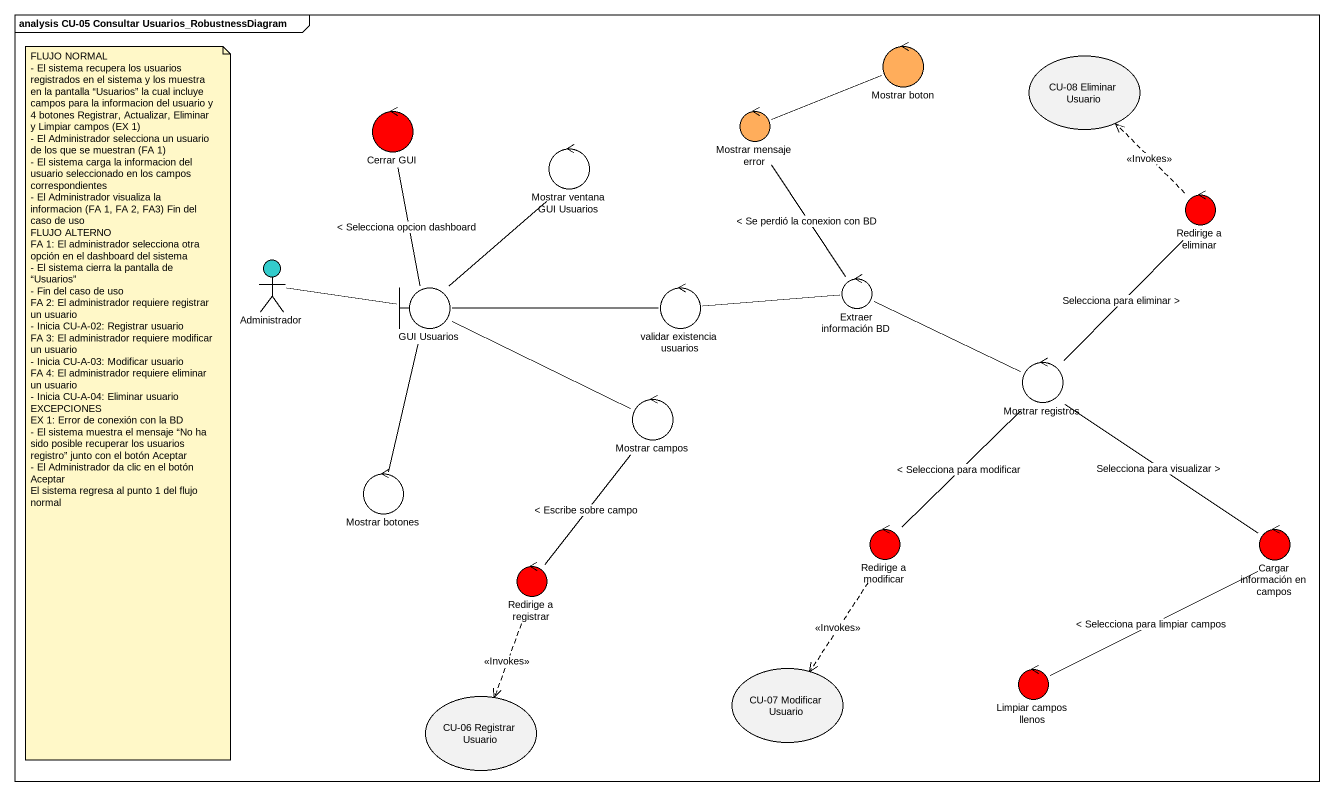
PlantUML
@startuml
mainframe analysis CU-05 Consultar Usuarios_RobustnessDiagram
control "Mostrar boton" as Mostrar_boton #FFAD5B
usecase "CU-08 Eliminar Usuario" as CU_08_Eliminar_Usuario
control "Cerrar GUI" as Cerrar_GUI #FF0000
control "Mostrar mensaje error" as Mostrar_mensaje_error #FFAD5B
control "Mostrar ventana GUI Usuarios" as Mostrar_ventana_GUI_Usuarios
control "Redirige a eliminar" as Redirige_a_eliminar #FF0000
actor Administrador #33CCCC
boundary "GUI Usuarios" as GUI_Usuarios
control "validar existencia usuarios" as validar_existencia_usuarios
control "Extraer información BD" as Extraer_información_BD
control "Mostrar registros" as Mostrar_registros
control "Mostrar campos" as Mostrar_campos
control "Mostrar botones" as Mostrar_botones
control "Redirige a modificar" as Redirige_a_modificar #FF0000
control "Cargar información en campos" as Cargar_información_en_campos #FF0000
control "Redirige a registrar" as Redirige_a_registrar #FF0000
usecase "CU-07 Modificar Usuario" as CU_07_Modificar_Usuario
control "Limpiar campos llenos" as Limpiar_campos_llenos #FF0000
usecase "CU-06 Registrar Usuario" as CU_06_Registrar_Usuario
Mostrar_mensaje_error -right- Mostrar_boton
Redirige_a_eliminar .up.> CU_08_Eliminar_Usuario : <<Invokes>>
Administrador -right- GUI_Usuarios
GUI_Usuarios -up- Cerrar_GUI : < Selecciona opcion dashboard
GUI_Usuarios -up- Mostrar_ventana_GUI_Usuarios
GUI_Usuarios -right- validar_existencia_usuarios
GUI_Usuarios -right- Mostrar_campos
GUI_Usuarios -- Mostrar_botones
validar_existencia_usuarios -right- Extraer_información_BD
Extraer_información_BD -up- Mostrar_mensaje_error : < Se perdió la conexion con BD
Extraer_información_BD -right- Mostrar_registros
Mostrar_registros -up- Redirige_a_eliminar : Selecciona para eliminar >
Mostrar_registros -- Redirige_a_modificar : < Selecciona para modificar
Mostrar_registros -- Cargar_información_en_campos : Selecciona para visualizar >
Mostrar_campos -- Redirige_a_registrar : < Escribe sobre campo
Redirige_a_modificar ..> CU_07_Modificar_Usuario : <<Invokes>>
Cargar_información_en_campos -left- Limpiar_campos_llenos : < Selecciona para limpiar campos
Redirige_a_registrar ..> CU_06_Registrar_Usuario : <<Invokes>>
note as N1
  FLUJO NORMAL
  - El sistema recupera los usuarios registrados en el sistema y los muestra en la pantalla “Usuarios” la cual incluye campos para la informacion del usuario y 4 botones Registrar, Actualizar, Eliminar y Limpiar campos (EX 1)
  - El Administrador selecciona un usuario de los que se muestran (FA 1)
  - El sistema carga la informacion del usuario seleccionado en los campos correspondientes
  - El Administrador visualiza la informacion (FA 1, FA 2, FA3) Fin del caso de uso
  FLUJO ALTERNO
  FA 1: El administrador selecciona otra opción en el dashboard del sistema
  - El sistema cierra la pantalla de “Usuarios”
  - Fin del caso de uso
  FA 2: El administrador requiere registrar un usuario
  - Inicia CU-A-02: Registrar usuario
  FA 3: El administrador requiere modificar un usuario
  - Inicia CU-A-03: Modificar usuario
  FA 4: El administrador requiere eliminar un usuario
  - Inicia CU-A-04: Eliminar usuario
  EXCEPCIONES
  EX 1: Error de conexión con la BD
  - El sistema muestra el mensaje “No ha sido posible recuperar los usuarios registro” junto con el botón Aceptar
  - El Administrador da clic en el botón Aceptar
  El sistema regresa al punto 1 del flujo normal
end note
@enduml
